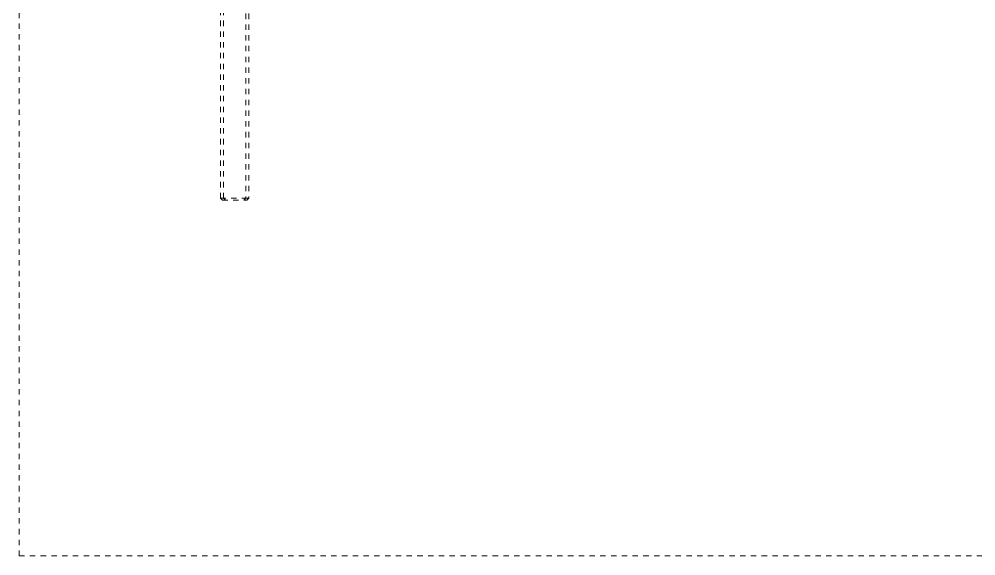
# Model space of a CAD drawing. Header units: inches. Extents: x -8 to 201, y -1 to 136.
# Drawn here: x 152.81 to 170.59, y 96.15 to 106.13 of the extents above; entities that cross this region are included whole.
import ezdxf

# ---------------------------------------------------------------- set-up
doc = ezdxf.new("R2010")
doc.units = ezdxf.units.IN
doc.linetypes.add('HIDDEN', pattern=[1.905, 1.27, -0.635])
doc.layers.add('ZANO_R_przerywana', color=250, linetype='HIDDEN', lineweight=0)

msp = doc.modelspace()

# ---------------------------------------------------------------- linework, layer by layer
at = {"layer": 'ZANO_R_przerywana', "ltscale": 0.05}
for p, q in [((156.55104, 102.79819), (156.55104, 108.62805)), ((156.6101, 102.79819), (156.6101, 108.62805)), ((157.0235, 108.62805), (157.0235, 102.79819)), ((157.08256, 108.62805), (157.08256, 102.79819)), ((152.81072, 96.14576), (152.81072, 107.95732)), ((156.55104, 102.79819), (157.0235, 102.79819)), ((156.589, 102.76023), (156.55107, 102.79816)), ((156.64805, 102.76023), (156.6101, 102.79819)), ((156.64805, 102.76023), (156.61013, 102.79816)), ((157.02348, 102.79816), (156.98555, 102.76023)), ((157.08256, 102.79819), (157.0235, 102.79819)), ((157.08253, 102.79816), (157.04461, 102.76023)), ((156.589, 102.76023), (156.98555, 102.76023)), ((156.98555, 102.76023), (157.04461, 102.76023)), ((152.81072, 96.14576), (184.30819, 96.14576))]:
    msp.add_line(p, q, dxfattribs=at)

doc.saveas('drawing.dxf')
